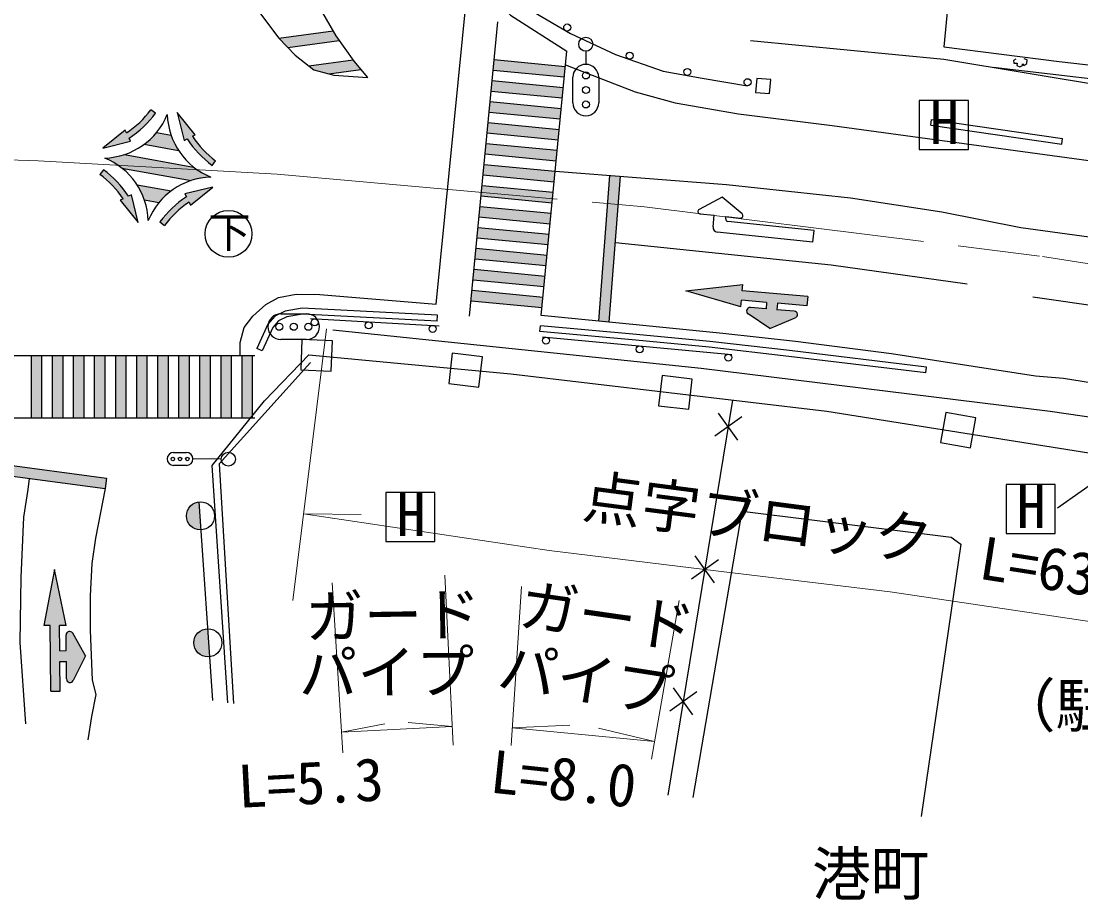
# Model space of a CAD drawing. Units: millimetres at full size, sheet at 1:1000; details may follow other scales. Extents: x 40000 to 680000, y 20000 to 380000.
# Drawn here: x 491080 to 536348, y 270739 to 308284 of the extents above; entities that cross this region are included whole.
import ezdxf
from ezdxf.enums import TextEntityAlignment as Align

# ---------------------------------------------------------------- set-up
doc = ezdxf.new("R2010")
doc.units = ezdxf.units.MM
doc.header["$LTSCALE"] = 1000
doc.linetypes.add('CHAIN', pattern=[18.5, 12, -1.5, 3.5, -1.5])
for name, color, linetype, lineweight in [('M-BGD', 7, 'Continuous', 25), ('M-BGD-EXST', 7, 'Continuous', 25), ('M-BMK', 2, 'CHAIN', 13), ('M-STR-HTXT', 7, 'Continuous', 13), ('M-STR-STRC', 7, 'Continuous', 25)]:
    doc.layers.add(name, color=color, linetype=linetype, lineweight=lineweight)
doc.layers.add('M-BMK-HTXT', color=7, linetype='Continuous')
doc.styles.add('ＭＳ ゴシック', font='')
doc.styles.get('ＭＳ ゴシック').set_extended_font_data('MS Gothic')

msp = doc.modelspace()

# ---------------------------------------------------------------- hatches: boundary and pattern name
at = {"layer": 'M-BGD'}
for points in [[(498688, 287742, 0.38916), (498140, 287144, 0.42859), (498769, 286545)], [(498457, 281722, 0.45316), (499136, 281127), (499055, 282322, 0.41304)]]:
    msp.add_hatch(color=256, dxfattribs=at).paths.add_polyline_path(points)
at = {"layer": 'M-STR-STRC'}
for points in [[(504532, 307652), (504402, 307879), (502092, 307563), (502094, 307560), (502472, 307160), (504669, 307462)], [(505302, 306579), (505262, 306635), (503365, 306374), (503584, 306202), (504225, 306038), (505594, 306226)], [(511293, 306642), (511250, 306194), (514281, 305903), (514324, 306351)], [(511206, 305746), (511163, 305298), (514195, 305007), (514238, 305455)], [(511120, 304851), (511077, 304403), (514109, 304111), (514152, 304559)], [(494565, 302861), (495753, 303158), (495692, 303282, 0.08366), (496823, 304351), (496624, 304501, -0.08183), (495579, 303507), (495517, 303632), (495517, 303631)], [(497746, 304379), (498042, 303191), (498166, 303252, 0.08366), (499235, 302121), (499386, 302320, -0.08183), (498392, 303365), (498516, 303427), (498516, 303427)], [(511034, 303955), (510991, 303507), (514023, 303215), (514066, 303663)], [(497800, 302762, -0.06093), (497483, 303413), (496864, 303525, -0.06093), (496339, 303025)], [(510948, 303059), (510905, 302611), (513937, 302319), (513980, 302767)], [(499176, 301623), (498445, 302052), (495487, 302583, -0.07135), (494653, 302436, -0.07135), (495384, 302007), (498341, 301476)], [(496082, 299680), (495786, 300869), (495662, 300807, 0.08366), (494593, 301938), (494443, 301739, -0.08183), (495437, 300694), (495312, 300633), (495312, 300632)], [(513850, 301423), (513894, 301871), (510862, 302163), (510819, 301715)], [(516683, 301658), (516234, 301692), (516142, 300487), (516590, 300447)], [(496028, 301297, -0.06093), (496346, 300646), (496965, 300534, -0.06093), (497490, 301035)], [(499264, 301198), (498075, 300902), (498137, 300777, 0.08366), (497005, 299709), (497205, 299558, -0.08183), (498250, 300552), (498311, 300427), (498312, 300428)], [(510775, 301267), (510732, 300819), (513764, 300527), (513807, 300975)], [(513678, 299632), (513721, 300080), (510689, 300371), (510646, 299923)], [(516590, 300447), (516142, 300487), (515758, 295466), (516206, 295423)], [(513592, 298736), (513635, 299184), (510603, 299475), (510560, 299027)], [(513506, 297840), (513549, 298288), (510517, 298579), (510474, 298132)], [(510431, 297684), (510388, 297236), (513419, 296944), (513463, 297392)], [(523366, 295956), (523389, 296231), (524650, 296126), (524682, 296522), (521881, 296755), (521904, 297029), (519475, 296755), (521825, 296084), (521848, 296358), (522924, 296269), (522901, 295995), (522233, 296050, 0.77336), (522137, 295776), (523065, 295154), (524152, 295607, 0.78564), (524107, 295895)], [(513333, 296048), (513376, 296496), (510345, 296788), (510301, 296340)], [(491969, 293997), (491519, 293998), (491517, 291334), (491967, 291333)], [(492869, 293997), (492419, 293997), (492417, 291333), (492867, 291333)], [(493769, 293996), (493319, 293996), (493317, 291333), (493767, 291332)], [(494669, 293996), (494219, 293996), (494217, 291332), (494667, 291332)], [(495569, 293995), (495119, 293995), (495117, 291331), (495567, 291331)], [(496469, 293995), (496019, 293995), (496017, 291331), (496467, 291331)], [(497369, 293994), (496919, 293994), (496917, 291330), (497367, 291330)], [(498269, 293993), (497819, 293994), (497817, 291330), (498267, 291330)], [(499169, 293993), (498719, 293993), (498717, 291329), (499167, 291329)], [(500069, 293992), (499619, 293993), (499617, 291329), (500067, 291328)], [(500969, 293992), (500519, 293992), (500517, 291328), (500967, 291328)], [(488007, 289657), (487948, 289211), (494663, 288317), (494723, 288763)], [(493010, 280919), (493016, 280176, 0.78564), (493300, 280110), (493833, 281160), (493280, 282132, 0.77336), (493000, 282056), (493006, 281386), (492731, 281384), (492721, 282463), (492996, 282466), (492501, 284859), (492049, 282457), (492324, 282460), (492348, 279649), (492746, 279652), (492735, 280917)]]:
    msp.add_hatch(color=256, dxfattribs=at).paths.add_polyline_path(points)
h = msp.add_hatch(color=256, dxfattribs=at)
edge = h.paths.add_edge_path()
edge.add_line((521177, 299838), (521188, 299937))

# ---------------------------------------------------------------- linework, layer by layer
at = {"layer": 'M-BGD'}
for p, q in [((529936, 303835), (529971, 304082)), ((529936, 303835), (535537, 303031)), ((529971, 304082), (535572, 303278)), ((535537, 303031), (535572, 303278)), ((508849, 295472), (508862, 295722)), ((503446, 295574), (508930, 295271)), ((513242, 295023), (513265, 295272)), ((513355, 294800), (521444, 294045)), ((501377, 294199), (501150, 294303)), ((529724, 293257), (529753, 293505)), ((521474, 292092), (518706, 275211)), ((521703, 290383), (520874, 291538)), ((521866, 291375), (520711, 290546)), ((499262, 279260), (498688, 287742)), ((520865, 285273), (519710, 284444)), ((520703, 284281), (519873, 285436)), ((519778, 278640), (518948, 279795)), ((519940, 279633), (518785, 278803))]:
    msp.add_line(p, q, dxfattribs=at)
for points in [[(511276, 333099), (510333, 332227), (509911, 331706), (508882, 329777), (508008, 324606), (507726, 321394), (507599, 319970), (507577, 318506), (507705, 316463), (508271, 313623), (508971, 312115), (510078, 310426), (511978, 308537), (514388, 307006)], [(531569, 318326), (530492, 307189), (535425, 306557), (544786, 305491), (544978, 308282), (545883, 316384)], [(511825, 309385), (512962, 308683), (514542, 307762), (516476, 306861), (518508, 306152), (520170, 305850), (522106, 305526)], [(522243, 307453), (530500, 306660), (544734, 304294), (552070, 302942), (560307, 301308), (566956, 299864)], [(533567, 306655), (533472, 306601), (533489, 306492), (533631, 306495), (533621, 306390), (533747, 306340), (533859, 306397), (533859, 306468), (533913, 306394), (534038, 306475), (534052, 306631), (533930, 306672)], [(544786, 305491), (544783, 304885), (532606, 306310)], [(508862, 295722), (503080, 296019), (502355, 295889), (501915, 295677), (501622, 295336), (501150, 294303)], [(508849, 295472), (503095, 295768), (502432, 295649), (502071, 295475), (501835, 295199), (501377, 294199)], [(529753, 293505), (523902, 294207), (520498, 294601), (517364, 294903), (513265, 295272)], [(564600, 286506), (543719, 290334), (535034, 291612), (520133, 293442), (504393, 295081)], [(529724, 293257), (523872, 293959), (520472, 294353), (517341, 294654), (513242, 295023)], [(499902, 279150), (499234, 289292), (501469, 292066), (503375, 294021), (512004, 293209), (525497, 291618), (541342, 289092), (541238, 288118), (540568, 284038)], [(503439, 293705), (499544, 289376), (500152, 279122)], [(519789, 275117), (521883, 287340), (530813, 286237), (531218, 285942), (529526, 274292)]]:
    msp.add_lwpolyline(points, dxfattribs=at)
for points in [[(522456, 305244), (523054, 305188), (523109, 305786), (522512, 305842)], [(503022, 293380), (504321, 293329), (504373, 294628), (503074, 294679)], [(509344, 292802), (510635, 292648), (510789, 293938), (509499, 294093)], [(518311, 291848), (519603, 291700), (519751, 292992), (518460, 293140)], [(530360, 290276), (531641, 290052), (531866, 291332), (530585, 291557)]]:
    msp.add_lwpolyline(points, close=True, dxfattribs=at)
for centre, radius in [((514407, 308015), 150), ((517076, 306810), 150), ((519543, 306116), 150), ((522110, 305678), 150), ((503622, 295414), 150), ((505931, 295287), 150), ((508658, 295136), 150), ((513498, 294636), 150), ((517502, 294263), 150), ((521287, 293909), 150), ((498740, 287144), 600), ((499057, 281722), 600)]:
    msp.add_circle(centre, radius, dxfattribs=at)
at = {"layer": 'M-BGD-EXST'}
for p, q in [((531549, 304901), (529449, 304901)), ((529449, 304901), (529449, 302801)), ((531549, 302801), (531549, 304901)), ((529449, 302801), (531549, 302801)), ((537580, 289049), (535350, 287472)), ((535255, 288486), (533155, 288486)), ((533155, 288486), (533155, 286386)), ((535255, 286386), (535255, 288486)), ((508758, 288149), (506658, 288149)), ((506658, 288149), (506658, 286049)), ((508758, 286049), (508758, 288149)), ((533155, 286386), (535255, 286386)), ((506658, 286049), (508758, 286049))]:
    msp.add_line(p, q, dxfattribs=at)
msp.add_circle((499935, 299195), 1000, dxfattribs=at)
at = {"layer": 'M-BMK'}
msp.add_lwpolyline([(66701, 296954), (96198, 295639), (120354, 295203), (145494, 295475), (166496, 296018), (197753, 296951), (227106, 297605), (266596, 298545), (305938, 299403), (351281, 300392), (366725, 300745), (407448, 301481), (447714, 302202), (466837, 302693), (480530, 302672), (491806, 302319), (502022, 301741), (517715, 300347), (534718, 298230), (545708, 296487), (555820, 294539), (565680, 292629)], dxfattribs=at)
at = {"layer": 'M-STR-HTXT'}
for p, q in [((504117, 295133), (502692, 283523)), ((503146, 287226), (505601, 287207)), ((504359, 284288), (504825, 277020)), ((509175, 284609), (509530, 277350)), ((512449, 284132), (512013, 277331)), ((518004, 276749), (519195, 283531)), ((504768, 277908), (506617, 278261)), ((504768, 277908), (509491, 278139)), ((509491, 278139), (507616, 278309)), ((512062, 278088), (514514, 278198)), ((512062, 278088), (518138, 277509)), ((518138, 277509), (515750, 278080))]:
    msp.add_line(p, q, dxfattribs=at)
msp.add_lwpolyline([(563069, 277824), (547718, 280854), (537205, 282559), (528197, 283896), (520288, 284858), (513636, 285668), (503146, 287226)], dxfattribs=at)
at = {"layer": 'M-STR-STRC'}
for p, q in [((502092, 307563), (504402, 307879)), ((510237, 295674), (511448, 308262)), ((502472, 307160), (504669, 307462)), ((513300, 295702), (514388, 307006)), ((515201, 307000), (515201, 306440)), ((503365, 306374), (505262, 306635)), ((511293, 306642), (514324, 306351)), ((504225, 306038), (505594, 306226)), ((511250, 306194), (514281, 305903)), ((511206, 305746), (514238, 305455)), ((514651, 304790), (514651, 305890)), ((515751, 305890), (515751, 304790)), ((511163, 305298), (514195, 305007)), ((511120, 304851), (514152, 304559)), ((496823, 304351), (496624, 304501)), ((511077, 304403), (514109, 304111)), ((511034, 303955), (514066, 303663)), ((496864, 303525), (497483, 303413)), ((510991, 303507), (514023, 303215)), ((496339, 303025), (497800, 302762)), ((510948, 303059), (513980, 302767)), ((495487, 302583), (498445, 302052)), ((510905, 302611), (513937, 302319)), ((494593, 301938), (494443, 301739)), ((495384, 302007), (498341, 301476)), ((499235, 302121), (499386, 302320)), ((510862, 302163), (513894, 301871)), ((510819, 301715), (513850, 301423)), ((515758, 295466), (516234, 301692)), ((516206, 295423), (516683, 301658)), ((496028, 301297), (497490, 301035)), ((510775, 301267), (513807, 300975)), ((496346, 300646), (496965, 300534)), ((510732, 300819), (513764, 300527)), ((521023, 300759), (520038, 300242)), ((521878, 300048), (521023, 300759)), ((510689, 300371), (513721, 300080)), ((497005, 299709), (497205, 299558)), ((510646, 299923), (513678, 299632)), ((520074, 300054), (520690, 299989)), ((520638, 299492), (520690, 299989)), ((521177, 299838), (521188, 299937)), ((521188, 299937), (521804, 299872)), ((524952, 299339), (521266, 299728)), ((510603, 299475), (513635, 299184)), ((524900, 298842), (520816, 299272)), ((524900, 298842), (524952, 299339)), ((510560, 299027), (513592, 298736)), ((510517, 298579), (513549, 298288)), ((510474, 298132), (513506, 297840)), ((510431, 297684), (513463, 297392)), ((510388, 297236), (513419, 296944)), ((519475, 296755), (521904, 297029)), ((521881, 296755), (521904, 297029)), ((510345, 296788), (513376, 296496)), ((521825, 296084), (519475, 296755)), ((524682, 296522), (521881, 296755)), ((524682, 296522), (524650, 296126)), ((534304, 296512), (539273, 295788)), ((510301, 296340), (513333, 296048)), ((521825, 296084), (521848, 296358)), ((522924, 296269), (521848, 296358)), ((522924, 296269), (522901, 295995)), ((523389, 296231), (523366, 295956)), ((524650, 296126), (523389, 296231)), ((502173, 295781), (503273, 295781)), ((523065, 295154), (522137, 295776)), ((522901, 295995), (522233, 296050)), ((523065, 295154), (524152, 295607)), ((524107, 295895), (523366, 295956)), ((503273, 294681), (502173, 294681)), ((485889, 294001), (501067, 293992)), ((491517, 291334), (491519, 293998)), ((491967, 291333), (491969, 293997)), ((492417, 291333), (492419, 293997)), ((492867, 291333), (492869, 293997)), ((493317, 291333), (493319, 293996)), ((493767, 291332), (493769, 293996)), ((494217, 291332), (494219, 293996)), ((494667, 291332), (494669, 293996)), ((495117, 291331), (495119, 293995)), ((495567, 291331), (495569, 293995)), ((496017, 291331), (496019, 293995)), ((496467, 291331), (496469, 293995)), ((496917, 291330), (496919, 293994)), ((497367, 291330), (497369, 293994)), ((497817, 291330), (497819, 293994)), ((498267, 291330), (498269, 293993)), ((498717, 291329), (498719, 293993)), ((499167, 291329), (499169, 293993)), ((499617, 291329), (499619, 293993)), ((500067, 291328), (500069, 293992)), ((500517, 291328), (500519, 293992)), ((500967, 291328), (500969, 293992)), ((487017, 291336), (501065, 291328)), ((497591, 289855), (498141, 289855)), ((488007, 289657), (494723, 288763)), ((498141, 289305), (497591, 289305)), ((499630, 289570), (498416, 289578)), ((487948, 289211), (494663, 288317)), ((492501, 284859), (492049, 282457)), ((492996, 282466), (492501, 284859)), ((492324, 282460), (492049, 282457)), ((492348, 279649), (492324, 282460)), ((492996, 282466), (492721, 282463)), ((492731, 281384), (492721, 282463)), ((493006, 281386), (493000, 282056)), ((493833, 281160), (493280, 282132)), ((492731, 281384), (493006, 281386)), ((493833, 281160), (493300, 280110)), ((492735, 280917), (493010, 280919)), ((492746, 279652), (492735, 280917)), ((493016, 280176), (493010, 280919)), ((492348, 279649), (492746, 279652))]:
    msp.add_line(p, q, dxfattribs=at)
for points in [[(501929, 312680), (501086, 308888), (502094, 307560), (502781, 306833), (503584, 306202), (504443, 305982), (505885, 305873), (505302, 306579), (504532, 307652), (503872, 308807), (503364, 309989), (503062, 310814), (502773, 311864), (502596, 312636)], [(500432, 293992), (500441, 294561), (500607, 295191), (500983, 295681), (501535, 296179), (502069, 296476), (502822, 296625), (503837, 296608), (508802, 296199), (510121, 309415), (509410, 310227), (509086, 310651)], [(514331, 306420), (517304, 305265), (519018, 304796), (521718, 304329), (525731, 303822), (537315, 302252), (544379, 301110), (553671, 299374), (565806, 296849), (566399, 296706)], [(498516, 303427), (497746, 304379), (498042, 303191), (498166, 303252)], [(495517, 303631), (494565, 302861), (495753, 303158), (495692, 303282)], [(495579, 303507), (495517, 303632), (495517, 303631)], [(498392, 303365), (498516, 303427), (498516, 303427)], [(513894, 301872), (521205, 301312), (526514, 300734), (530413, 300136), (533793, 299475), (538690, 298802), (547316, 297335), (557520, 295265), (565806, 293341)], [(498312, 300428), (499264, 301198), (498075, 300902), (498137, 300777)], [(495312, 300632), (496082, 299680), (495786, 300869), (495662, 300807)], [(495437, 300694), (495312, 300633), (495312, 300632)], [(498250, 300552), (498311, 300427), (498312, 300428)], [(516467, 298832), (525677, 297866), (531498, 297058)], [(564858, 287965), (552851, 290231), (542962, 291830), (535606, 293009), (534419, 293110), (528258, 294071), (524161, 294602), (521050, 294944), (517497, 295298), (513300, 295702)], [(491277, 278264), (491037, 281740), (491074, 284509), (491192, 287096), (491374, 288278), (491436, 288746)], [(494723, 288763), (494663, 288317), (494261, 286194), (494105, 285104), (494031, 283732), (494029, 282265), (494110, 280120), (494276, 279512), (494087, 278571), (493927, 277575)]]:
    msp.add_lwpolyline(points, dxfattribs=at)
for centre, radius in [((515201, 307300), 300), ((515207, 305965), 150), ((515207, 305345), 150), ((515207, 304725), 150), ((502107, 295225), 150), ((502727, 295225), 150), ((503347, 295225), 150), ((499930, 289568), 300), ((497558, 289577), 75), ((497868, 289577), 75), ((498178, 289577), 75)]:
    msp.add_circle(centre, radius, dxfattribs=at)
for centre, radius, start, end in [((515201, 305890), 550, 90, 180), ((515201, 305890), 550, 0, 90), ((515201, 304790), 550, 180, 270), ((515201, 304790), 550, 270, 0), ((494557, 305420), 2985, 271.8326, 337.7876), ((493086, 307174), 4434, 304.2165, 322.9296), ((493086, 307174), 4684, 303.8009, 322.9296), ((500305, 304387), 2985, 181.8326, 247.7876), ((502059, 305858), 4434, 214.2165, 232.9296), ((502059, 305858), 4684, 213.8009, 232.9296), ((493524, 299672), 2985, 1.8326, 67.7876), ((491770, 298201), 4684, 33.8009, 52.9295), ((491770, 298201), 4434, 34.2165, 52.9295), ((499272, 298639), 2985, 91.8326, 157.7876), ((500743, 296885), 4684, 123.8009, 142.9296), ((500743, 296885), 4434, 124.2165, 142.9296), ((520085, 300154), 100, 117.6783, 263.9882), ((521277, 299827), 100, 173.9882, 263.9882), ((521815, 299972), 100, 263.9882, 50.2982), ((520837, 299471), 200, 174.0526, 263.9882), ((502173, 295231), 550, 90, 180), ((503273, 295231), 550, 0, 90), ((522221, 295901), 150, 85.2604, 236.1286), ((524095, 295746), 150, 292.6417, 85.2604), ((502173, 295231), 550, 180, 270), ((503273, 295231), 550, 270, 0), ((497591, 289580), 275, 90, 180), ((498141, 289580), 275, 0, 90), ((497591, 289580), 275, 180, 270), ((498141, 289580), 275, 270, 0), ((493150, 282058), 150, 29.6361, 180.5043), ((493166, 280177), 150, 180.5043, 333.123)]:
    msp.add_arc(centre, radius, start, end, dxfattribs=at)

# ---------------------------------------------------------------- texts
at = {"layer": 'M-BGD-EXST', "style": 'ＭＳ ゴシック'}
for s, height, p in [('H', 1833, (529902, 302493)), ('下', 1320, (499083, 298208)), ('H', 1833, (533608, 286077)), ('H', 1833, (507111, 285741))]:
    msp.add_text(s, height=height, dxfattribs=at).set_placement(p, align=Align.BOTTOM_LEFT)
at = {"layer": 'M-BMK-HTXT', "style": 'ＭＳ ゴシック'}
for s, p in [('（駐）', (532773, 277578)), ('港町', (524873, 270389))]:
    msp.add_text(s, height=1833, dxfattribs=at).set_placement(p, align=Align.BOTTOM_LEFT)
at = {"layer": 'M-STR-HTXT', "style": 'ＭＳ ゴシック'}
for s, rotation, p in [('点字ブロック', 352.573, (514931, 286563)), ('L=63.4', 351.099, (531847, 283926)), ('ガード', 0.887, (503236, 281375)), ('ガード', 351.791, (512200, 281942)), ('パイプ', 0.539, (502952, 278964)), ('パイプ', 351.104, (511278, 279304)), ('L=8.0', 353.958, (510999, 274783)), ('L=5.3', 2.981, (500406, 274119))]:
    msp.add_text(s, height=1833, rotation=rotation, dxfattribs=at).set_placement(p, align=Align.BOTTOM_LEFT)

doc.saveas('drawing.dxf')
